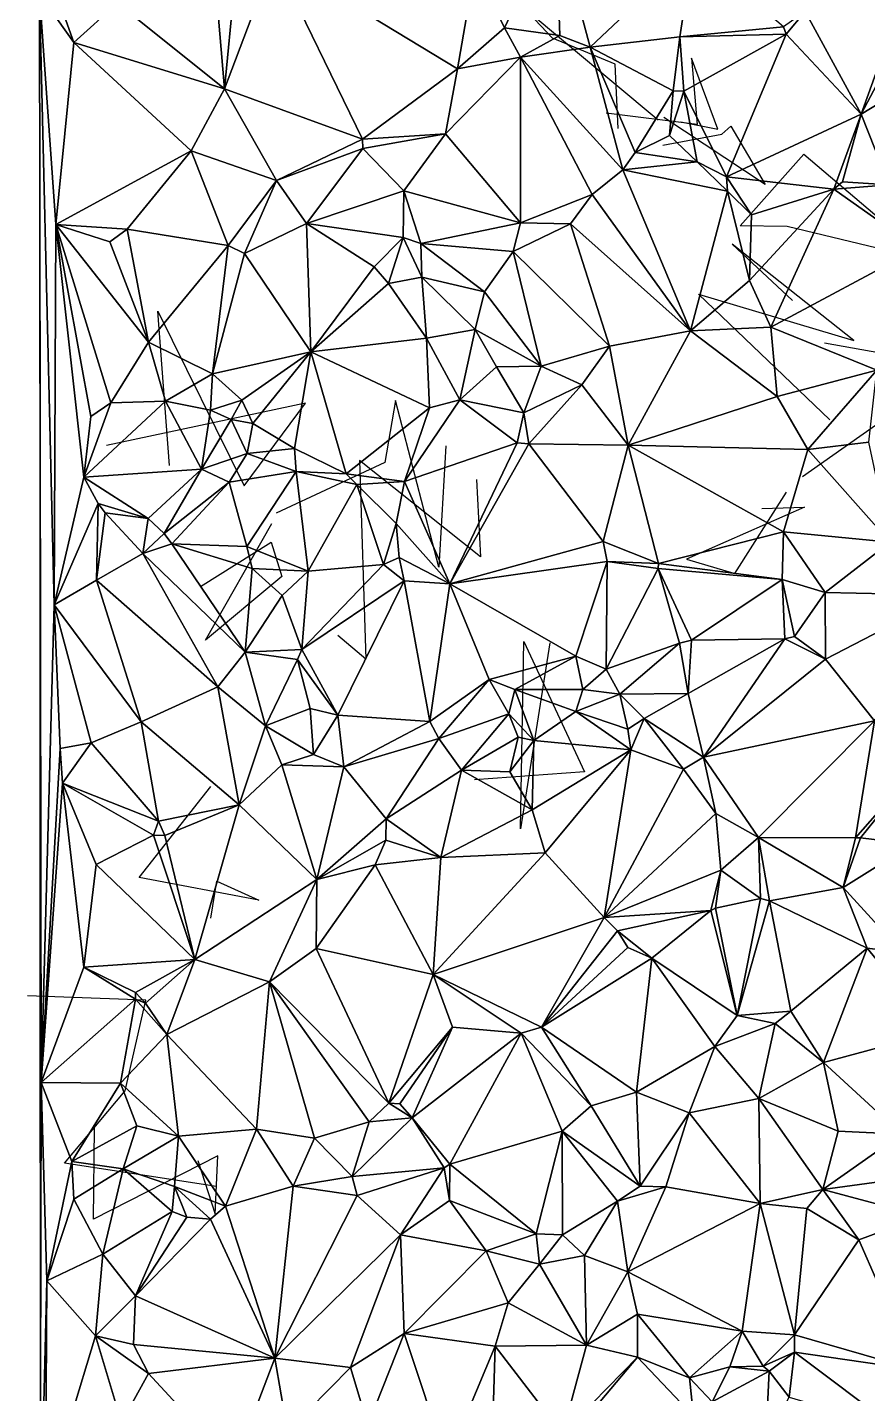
# Model space of a CAD drawing. Header units: metres. Extents: x -15.7 to 15.6, y -15.5 to 15.7.
# Drawn here: x -15.11 to -7.05, y -4.94 to 8.16 of the extents above; entities that cross this region are included whole.
import ezdxf

# ---------------------------------------------------------------- set-up
doc = ezdxf.new("R2010")
doc.units = ezdxf.units.M
doc.layers.add('CRACKS', color=1, linetype='Continuous')
doc.layers.add('STREET_MESH', color=7, linetype='Continuous')

msp = doc.modelspace()

# ---------------------------------------------------------------- linework, layer by layer
at = {"layer": 'CRACKS'}
for points in [[(-9.445, 7.195, 0.1), (-9.474, 7.812, 0.1), (-10.074, 8.061, 0.1), (-10.354, 8.359, 0.1), (-9.06, 7.276, 0.1)], [(-8.844, 7.259, 0.1), (-8.489, 7.188, 0.1), (-8.741, 7.868, 0.1), (-8.685, 7.234, 0.1), (-9.56, 7.342, 0.1)], [(-9.016, 7.033, 0.1), (-8.449, 7.139, 0.1), (-8.364, 7.216, 0.1), (-8.033, 6.656, 0.1), (-9.007, 7.301, 0.1)], [(-6.959, 6.048, 0.1), (-7.822, 6.255, 0.1), (-8.275, 6.261, 0.1), (-7.661, 6.947, 0.1), (-6.493, 5.954, 0.1)], [(-7.413, 4.4, 0.1), (-8.673, 5.607, 0.1), (-7.182, 5.162, 0.1), (-8.351, 6.086, 0.1), (-7.771, 5.545, 0.1)], [(-13.75, 3.963, 0.1), (-13.862, 5.442, 0.1), (-13.031, 3.769, 0.1), (-12.443, 4.561, 0.1), (-14.354, 4.154, 0.1)], [(-7.464, 5.14, 0.1), (-6.174, 4.91, 0.1), (-6.075, 3.669, 0.1), (-6.165, 4.916, 0.1), (-7.674, 3.854, 0.1)], [(-11.098, 4.15, 0.1), (-11.166, 2.987, 0.1), (-11.58, 4.586, 0.1), (-11.684, 3.991, 0.1), (-12.727, 3.505, 0.1)], [(-10.802, 3.828, 0.1), (-10.766, 3.087, 0.1), (-11.925, 4.009, 0.1), (-11.865, 2.107, 0.1), (-12.135, 2.334, 0.1)], [(-8.065, 3.551, 0.1), (-7.655, 3.564, 0.1), (-8.789, 3.063, 0.1), (-8.325, 2.928, 0.1), (-7.83, 3.708, 0.1)], [(-13.452, 2.802, 0.1), (-12.775, 3.227, 0.1), (-12.67, 2.897, 0.1), (-13.403, 2.288, 0.1), (-12.768, 3.406, 0.1)], [(-10.101, 2.262, 0.1), (-10.381, 0.478, 0.1), (-10.349, 2.275, 0.1), (-9.768, 1.026, 0.1), (-10.824, 0.948, 0.1)], [(-13.351, -0.378, 0.1), (-13.296, -0.023, 0.1), (-12.891, -0.204, 0.1), (-14.039, 0.011, 0.1), (-13.351, 0.884, 0.1)], [(-13.298, -2.951, 0.1), (-14.757, -2.727, 0.1), (-14.174, -2.034, 0.1), (-13.977, -1.166, 0.1), (-15.113, -1.124, 0.1)], [(-13.477, -2.702, 0.1), (-13.311, -3.217, 0.1), (-13.285, -2.656, 0.1), (-14.479, -3.264, 0.1), (-14.47, -2.388, 0.1)]]:
    msp.add_polyline3d(points, dxfattribs=at)
at = {"layer": 'STREET_MESH'}
for points in [[(-10.534, 8.159), (-10.041, 9.203), (-10.816, 8.749)], [(-10.004, 8.087), (-10.041, 9.203), (-10.534, 8.159)], [(-10.041, 9.203), (-9.712, 7.973), (-8.724, 8.909)], [(-10.004, 8.087), (-9.712, 7.973), (-10.041, 9.203)], [(-13.221, 7.576), (-11.896, 7.091), (-12.745, 8.834)], [(-13.128, 8.538), (-13.221, 7.576), (-12.745, 8.834)], [(-10.987, 7.765), (-10.816, 8.749), (-12.745, 8.834)], [(-11.896, 7.091), (-10.987, 7.765), (-12.745, 8.834)], [(-9.712, 7.973), (-8.853, 8.072), (-8.724, 8.909)], [(-8.853, 8.072), (-7.859, 8.169), (-8.724, 8.909)], [(-10.987, 7.765), (-10.534, 8.159), (-10.816, 8.749)], [(-14.668, 8.02), (-14.87, 8.584), (-14.996, 8.487)], [(-14.87, 8.584), (-14.668, 8.02), (-14.248, 8.395)], [(-13.128, 8.538), (-13.299, 8.482), (-13.221, 7.576)], [(-14.99, -6.464), (-14.98, -1.955), (-14.996, 8.487)], [(-14.98, -1.955), (-14.857, 2.625), (-14.996, 8.487)], [(-14.857, 2.625), (-14.84, 6.274), (-14.996, 8.487)], [(-14.84, 6.274), (-14.668, 8.02), (-14.996, 8.487)], [(-14.668, 8.02), (-13.221, 7.576), (-14.248, 8.395)], [(-13.221, 7.576), (-13.299, 8.482), (-14.248, 8.395)], [(-6.7, 8.478), (-7.651, 8.317), (-7.113, 7.332)], [(-6.542, 8.408), (-6.7, 8.478), (-7.113, 7.332)], [(-6.542, 8.408), (-7.113, 7.332), (-6.142, 7.92)], [(-7.833, 8.099), (-7.651, 8.317), (-7.859, 8.169)], [(-7.651, 8.317), (-7.833, 8.099), (-7.113, 7.332)], [(-10.534, 8.159), (-10.987, 7.765), (-10.38, 7.877)], [(-10.004, 8.087), (-10.534, 8.159), (-10.38, 7.877)], [(-8.853, 8.072), (-7.833, 8.099), (-7.859, 8.169)], [(-13.54, 6.981), (-14.668, 8.02), (-14.84, 6.274)], [(-13.54, 6.981), (-13.221, 7.576), (-14.668, 8.02)], [(-9.712, 7.973), (-10.004, 8.087), (-10.38, 7.877)], [(-9.712, 7.973), (-8.915, 7.556), (-8.853, 8.072)], [(-8.915, 7.556), (-8.813, 7.552), (-8.853, 8.072)], [(-8.813, 7.552), (-7.833, 8.099), (-8.853, 8.072)], [(-7.833, 8.099), (-8.813, 7.552), (-8.405, 6.73)], [(-7.113, 7.332), (-7.833, 8.099), (-8.405, 6.73)], [(-11.101, 7.142), (-10.382, 6.291), (-10.38, 7.877)], [(-10.987, 7.765), (-11.101, 7.142), (-10.38, 7.877)], [(-10.382, 6.291), (-9.695, 6.56), (-10.38, 7.877)], [(-9.4, 6.797), (-9.712, 7.973), (-10.38, 7.877)], [(-9.695, 6.56), (-9.4, 6.797), (-10.38, 7.877)], [(-9.712, 7.973), (-9.4, 6.797), (-9.282, 6.964)], [(-8.915, 7.556), (-9.712, 7.973), (-9.282, 6.964)], [(-7.113, 7.332), (-6.845, 6.654), (-6.142, 7.92)], [(-11.101, 7.142), (-10.987, 7.765), (-11.896, 7.091)], [(-13.54, 6.981), (-12.723, 6.694), (-13.221, 7.576)], [(-12.723, 6.694), (-11.896, 7.091), (-13.221, 7.576)], [(-8.915, 7.556), (-9.282, 6.964), (-8.952, 7.126)], [(-8.813, 7.552), (-8.915, 7.556), (-8.952, 7.126)], [(-8.687, 6.874), (-8.813, 7.552), (-8.952, 7.126)], [(-8.813, 7.552), (-8.687, 6.874), (-8.405, 6.73)], [(-7.374, 6.613), (-7.113, 7.332), (-8.405, 6.73)], [(-7.113, 7.332), (-7.374, 6.613), (-7.29, 6.682)], [(-6.845, 6.654), (-7.113, 7.332), (-7.29, 6.682)], [(-11.893, 7.002), (-11.896, 7.091), (-12.723, 6.694)], [(-11.893, 7.002), (-11.101, 7.142), (-11.896, 7.091)], [(-11.893, 7.002), (-11.499, 6.596), (-11.101, 7.142)], [(-11.499, 6.596), (-10.382, 6.291), (-11.101, 7.142)], [(-9.282, 6.964), (-8.687, 6.874), (-8.952, 7.126)], [(-14.156, 6.23), (-13.54, 6.981), (-14.84, 6.274)], [(-13.54, 6.981), (-14.156, 6.23), (-13.185, 6.071)], [(-12.723, 6.694), (-13.54, 6.981), (-13.185, 6.071)], [(-11.893, 7.002), (-12.723, 6.694), (-12.434, 6.284)], [(-11.499, 6.596), (-11.893, 7.002), (-12.434, 6.284)], [(-9.4, 6.797), (-8.687, 6.874), (-9.282, 6.964)], [(-8.687, 6.874), (-9.4, 6.797), (-8.396, 6.592)], [(-8.687, 6.874), (-8.396, 6.592), (-8.405, 6.73)], [(-13.03, 5.996), (-12.723, 6.694), (-13.185, 6.071)], [(-12.723, 6.694), (-13.03, 5.996), (-12.434, 6.284)], [(-8.751, 5.254), (-9.4, 6.797), (-9.695, 6.56)], [(-8.396, 6.592), (-9.4, 6.797), (-8.751, 5.254)], [(-8.165, 6.367), (-7.374, 6.613), (-8.405, 6.73)], [(-8.396, 6.592), (-8.165, 6.367), (-8.405, 6.73)], [(-11.508, 6.15), (-11.499, 6.596), (-12.434, 6.284)], [(-11.499, 6.596), (-11.508, 6.15), (-11.337, 6.093)], [(-10.382, 6.291), (-11.499, 6.596), (-11.337, 6.093)], [(-10.382, 6.291), (-9.9, 6.279), (-9.695, 6.56)], [(-9.9, 6.279), (-8.751, 5.254), (-9.695, 6.56)], [(-8.396, 6.592), (-8.751, 5.254), (-8.183, 5.737)], [(-8.165, 6.367), (-8.396, 6.592), (-8.183, 5.737)], [(-7.374, 6.613), (-8.165, 6.367), (-8.183, 5.737)], [(-7.978, 5.288), (-7.374, 6.613), (-8.183, 5.737)], [(-7.374, 6.613), (-7.978, 5.288), (-6.568, 6.044)], [(-7.374, 6.613), (-6.845, 6.654), (-7.29, 6.682)], [(-6.845, 6.654), (-7.374, 6.613), (-6.568, 6.044)], [(-10.452, 6.015), (-10.382, 6.291), (-11.337, 6.093)], [(-9.9, 6.279), (-10.382, 6.291), (-10.452, 6.015)], [(-14.857, 2.625), (-14.57, 3.852), (-14.84, 6.274)], [(-14.32, 6.108), (-14.156, 6.23), (-14.84, 6.274)], [(-14.57, 3.852), (-14.503, 4.432), (-14.84, 6.274)], [(-14.503, 4.432), (-14.312, 4.563), (-14.84, 6.274)], [(-13.951, 5.144), (-14.32, 6.108), (-14.84, 6.274)], [(-14.312, 4.563), (-13.951, 5.144), (-14.84, 6.274)], [(-14.32, 6.108), (-13.951, 5.144), (-14.156, 6.23)], [(-14.156, 6.23), (-13.951, 5.144), (-13.185, 6.071)], [(-13.03, 5.996), (-12.394, 5.052), (-12.434, 6.284)], [(-12.394, 5.052), (-11.784, 5.868), (-12.434, 6.284)], [(-11.784, 5.868), (-11.508, 6.15), (-12.434, 6.284)], [(-9.9, 6.279), (-10.452, 6.015), (-9.527, 5.107)], [(-8.751, 5.254), (-9.9, 6.279), (-9.527, 5.107)], [(-13.951, 5.144), (-13.335, 4.842), (-13.185, 6.071)], [(-13.335, 4.842), (-13.03, 5.996), (-13.185, 6.071)], [(-11.784, 5.868), (-11.647, 5.709), (-11.508, 6.15)], [(-11.647, 5.709), (-11.327, 5.768), (-11.508, 6.15)], [(-11.508, 6.15), (-11.327, 5.768), (-11.337, 6.093)], [(-10.727, 5.628), (-10.452, 6.015), (-11.337, 6.093)], [(-11.327, 5.768), (-10.727, 5.628), (-11.337, 6.093)], [(-7.978, 5.288), (-6.961, 4.877), (-6.568, 6.044)], [(-13.03, 5.996), (-13.335, 4.842), (-12.394, 5.052)], [(-10.452, 6.015), (-10.727, 5.628), (-10.183, 4.916)], [(-10.452, 6.015), (-10.183, 4.916), (-9.527, 5.107)], [(-11.647, 5.709), (-11.784, 5.868), (-12.394, 5.052)], [(-11.327, 5.768), (-11.647, 5.709), (-11.282, 5.184)], [(-10.816, 5.268), (-11.327, 5.768), (-11.282, 5.184)], [(-10.816, 5.268), (-10.727, 5.628), (-11.327, 5.768)], [(-11.282, 5.184), (-11.647, 5.709), (-12.394, 5.052)], [(-8.751, 5.254), (-7.978, 5.288), (-8.183, 5.737)], [(-10.727, 5.628), (-10.816, 5.268), (-10.183, 4.916)], [(-10.816, 5.268), (-11.282, 5.184), (-10.963, 4.592)], [(-10.61, 4.909), (-10.816, 5.268), (-10.963, 4.592)], [(-10.816, 5.268), (-10.61, 4.909), (-10.183, 4.916)], [(-9.349, 4.159), (-8.751, 5.254), (-9.527, 5.107)], [(-8.751, 5.254), (-9.349, 4.159), (-7.92, 4.623)], [(-7.978, 5.288), (-8.751, 5.254), (-7.92, 4.623)], [(-6.961, 4.877), (-7.978, 5.288), (-7.92, 4.623)], [(-13.786, 4.581), (-13.951, 5.144), (-14.312, 4.563)], [(-13.335, 4.842), (-13.951, 5.144), (-13.786, 4.581)], [(-11.282, 5.184), (-12.394, 5.052), (-11.254, 4.516)], [(-11.282, 5.184), (-11.254, 4.516), (-10.963, 4.592)], [(-13.335, 4.842), (-13.054, 4.589), (-12.394, 5.052)], [(-13.054, 4.589), (-12.949, 4.365), (-12.394, 5.052)], [(-12.949, 4.365), (-12.551, 4.125), (-12.394, 5.052)], [(-12.551, 4.125), (-12.054, 3.882), (-12.394, 5.052)], [(-12.394, 5.052), (-12.054, 3.882), (-11.254, 4.516)], [(-10.183, 4.916), (-9.792, 4.736), (-9.527, 5.107)], [(-9.792, 4.736), (-9.349, 4.159), (-9.527, 5.107)], [(-10.348, 4.469), (-10.61, 4.909), (-10.963, 4.592)], [(-10.61, 4.909), (-10.348, 4.469), (-10.183, 4.916)], [(-10.348, 4.469), (-9.792, 4.736), (-10.183, 4.916)], [(-7.624, 4.116), (-6.961, 4.877), (-7.92, 4.623)], [(-7.624, 4.116), (-7.04, 4.185), (-6.961, 4.877)], [(-13.357, 4.493), (-13.335, 4.842), (-13.786, 4.581)], [(-13.335, 4.842), (-13.357, 4.493), (-13.054, 4.589)], [(-9.792, 4.736), (-10.348, 4.469), (-10.302, 4.171)], [(-9.792, 4.736), (-10.302, 4.171), (-9.349, 4.159)], [(-13.357, 4.493), (-13.158, 4.405), (-13.054, 4.589)], [(-13.054, 4.589), (-13.158, 4.405), (-12.949, 4.365)], [(-11.254, 4.516), (-11.495, 3.809), (-10.963, 4.592)], [(-11.495, 3.809), (-10.412, 4.179), (-10.963, 4.592)], [(-10.412, 4.179), (-10.348, 4.469), (-10.963, 4.592)], [(-9.349, 4.159), (-7.624, 4.116), (-7.92, 4.623)], [(-13.786, 4.581), (-14.57, 3.852), (-13.442, 3.928)], [(-13.786, 4.581), (-14.312, 4.563), (-14.57, 3.852)], [(-14.312, 4.563), (-14.503, 4.432), (-14.57, 3.852)], [(-13.357, 4.493), (-13.786, 4.581), (-13.442, 3.928)], [(-13.158, 4.405), (-13.357, 4.493), (-13.442, 3.928)], [(-12.054, 3.882), (-11.495, 3.809), (-11.254, 4.516)], [(-10.302, 4.171), (-10.348, 4.469), (-10.412, 4.179)], [(-13.158, 4.405), (-13.442, 3.928), (-13.004, 4.078)], [(-12.949, 4.365), (-13.158, 4.405), (-13.004, 4.078)], [(-12.551, 4.125), (-12.949, 4.365), (-13.004, 4.078)], [(-13.442, 3.928), (-13.178, 3.804), (-13.004, 4.078)], [(-13.178, 3.804), (-12.534, 3.906), (-13.004, 4.078)], [(-12.534, 3.906), (-12.551, 4.125), (-13.004, 4.078)], [(-12.534, 3.906), (-12.054, 3.882), (-12.551, 4.125)], [(-10.412, 4.179), (-11.495, 3.809), (-11.058, 2.829)], [(-10.302, 4.171), (-10.412, 4.179), (-11.058, 2.829)], [(-9.588, 3.235), (-10.302, 4.171), (-11.058, 2.829)], [(-10.302, 4.171), (-9.588, 3.235), (-9.349, 4.159)], [(-9.588, 3.235), (-9.058, 3.022), (-9.349, 4.159)], [(-9.349, 4.159), (-9.058, 3.022), (-7.858, 3.328)], [(-7.624, 4.116), (-9.349, 4.159), (-7.858, 3.328)], [(-6.835, 3.226), (-7.624, 4.116), (-7.858, 3.328)], [(-7.04, 4.185), (-7.624, 4.116), (-6.835, 3.226)], [(-14.435, 3.598), (-14.57, 3.852), (-14.857, 2.625)], [(-13.442, 3.928), (-14.57, 3.852), (-13.953, 3.454)], [(-14.57, 3.852), (-14.435, 3.598), (-13.953, 3.454)], [(-13.799, 3.309), (-13.442, 3.928), (-13.953, 3.454)], [(-13.442, 3.928), (-13.799, 3.309), (-13.178, 3.804)], [(-13.178, 3.804), (-13.799, 3.309), (-13.727, 3.211)], [(-13.008, 3.185), (-13.178, 3.804), (-13.727, 3.211)], [(-12.534, 3.906), (-13.178, 3.804), (-13.008, 3.185)], [(-12.534, 3.906), (-13.008, 3.185), (-12.417, 2.95)], [(-11.95, 3.781), (-12.534, 3.906), (-12.417, 2.95)], [(-12.054, 3.882), (-12.534, 3.906), (-11.95, 3.781)], [(-11.495, 3.809), (-12.054, 3.882), (-11.95, 3.781)], [(-11.574, 3.405), (-11.495, 3.809), (-11.95, 3.781)], [(-11.495, 3.809), (-11.574, 3.405), (-11.058, 2.829)], [(-11.696, 3.014), (-11.95, 3.781), (-12.417, 2.95)], [(-11.696, 3.014), (-11.574, 3.405), (-11.95, 3.781)], [(-14.448, 2.863), (-14.435, 3.598), (-14.857, 2.625)], [(-14.448, 2.863), (-14.367, 3.51), (-14.435, 3.598)], [(-14.435, 3.598), (-14.367, 3.51), (-13.953, 3.454)], [(-14.367, 3.51), (-14.448, 2.863), (-14.004, 3.12)], [(-13.953, 3.454), (-14.367, 3.51), (-14.004, 3.12)], [(-13.799, 3.309), (-13.953, 3.454), (-14.004, 3.12)], [(-13.799, 3.309), (-14.004, 3.12), (-13.727, 3.211)], [(-11.544, 3.081), (-11.574, 3.405), (-11.696, 3.014)], [(-11.574, 3.405), (-11.544, 3.081), (-11.058, 2.829)], [(-7.858, 3.328), (-9.058, 3.022), (-7.869, 2.871)], [(-7.458, 2.745), (-7.858, 3.328), (-7.869, 2.871)], [(-6.835, 3.226), (-7.858, 3.328), (-7.458, 2.745)], [(-14.004, 3.12), (-13.023, 2.173), (-13.727, 3.211)], [(-13.023, 2.173), (-12.957, 2.975), (-13.727, 3.211)], [(-12.957, 2.975), (-13.008, 3.185), (-13.727, 3.211)], [(-13.008, 3.185), (-12.957, 2.975), (-12.417, 2.95)], [(-9.549, 3.041), (-9.588, 3.235), (-11.058, 2.829)], [(-9.058, 3.022), (-9.588, 3.235), (-9.549, 3.041)], [(-6.267, 2.718), (-6.835, 3.226), (-7.458, 2.745)], [(-14.004, 3.12), (-14.448, 2.863), (-13.284, 1.839)], [(-13.023, 2.173), (-14.004, 3.12), (-13.284, 1.839)], [(-12.479, 2.197), (-11.696, 3.014), (-12.417, 2.95)], [(-11.696, 3.014), (-12.479, 2.197), (-11.496, 2.858)], [(-11.544, 3.081), (-11.696, 3.014), (-11.496, 2.858)], [(-11.544, 3.081), (-11.496, 2.858), (-11.058, 2.829)], [(-9.851, 2.133), (-9.549, 3.041), (-11.058, 2.829)], [(-9.851, 2.133), (-9.558, 2.011), (-9.549, 3.041)], [(-9.558, 2.011), (-9.059, 2.976), (-9.549, 3.041)], [(-9.059, 2.976), (-9.058, 3.022), (-9.549, 3.041)], [(-9.058, 3.022), (-9.059, 2.976), (-7.869, 2.871)], [(-12.668, 2.717), (-12.957, 2.975), (-13.023, 2.173)], [(-12.957, 2.975), (-12.668, 2.717), (-12.417, 2.95)], [(-12.668, 2.717), (-12.479, 2.197), (-12.417, 2.95)], [(-9.558, 2.011), (-8.856, 2.258), (-9.059, 2.976)], [(-9.059, 2.976), (-8.742, 2.287), (-7.869, 2.871)], [(-8.856, 2.258), (-8.742, 2.287), (-9.059, 2.976)], [(-14.021, 1.503), (-14.448, 2.863), (-14.857, 2.625)], [(-14.448, 2.863), (-14.021, 1.503), (-13.284, 1.839)], [(-11.496, 2.858), (-12.479, 2.197), (-12.134, 1.567)], [(-11.251, 1.509), (-11.496, 2.858), (-12.134, 1.567)], [(-11.496, 2.858), (-11.251, 1.509), (-11.058, 2.829)], [(-11.251, 1.509), (-10.683, 1.912), (-11.058, 2.829)], [(-10.683, 1.912), (-9.851, 2.133), (-11.058, 2.829)], [(-8.742, 2.287), (-7.844, 2.301), (-7.869, 2.871)], [(-7.752, 2.323), (-7.458, 2.745), (-7.869, 2.871)], [(-7.844, 2.301), (-7.752, 2.323), (-7.869, 2.871)], [(-14.798, 1.25), (-14.857, 2.625), (-14.98, -1.955)], [(-14.798, 1.25), (-14.502, 1.302), (-14.857, 2.625)], [(-14.502, 1.302), (-14.021, 1.503), (-14.857, 2.625)], [(-12.479, 2.197), (-12.668, 2.717), (-13.023, 2.173)], [(-7.752, 2.323), (-7.454, 2.106), (-7.458, 2.745)], [(-7.454, 2.106), (-6.267, 2.718), (-7.458, 2.745)], [(-6.984, 1.514), (-6.267, 2.718), (-7.454, 2.106)], [(-8.856, 2.258), (-9.558, 2.011), (-9.429, 1.77)], [(-8.772, 1.775), (-8.856, 2.258), (-9.429, 1.77)], [(-8.742, 2.287), (-8.856, 2.258), (-8.772, 1.775)], [(-7.844, 2.301), (-8.772, 1.775), (-8.624, 1.165)], [(-8.742, 2.287), (-8.772, 1.775), (-7.844, 2.301)], [(-7.844, 2.301), (-8.624, 1.165), (-7.454, 2.106)], [(-7.752, 2.323), (-7.844, 2.301), (-7.454, 2.106)], [(-12.828, 1.466), (-13.023, 2.173), (-13.284, 1.839)], [(-12.521, 2.102), (-12.479, 2.197), (-13.023, 2.173)], [(-12.828, 1.466), (-12.521, 2.102), (-13.023, 2.173)], [(-12.399, 1.633), (-12.521, 2.102), (-12.828, 1.466)], [(-12.479, 2.197), (-12.521, 2.102), (-12.134, 1.567)], [(-12.521, 2.102), (-12.399, 1.633), (-12.134, 1.567)], [(-10.683, 1.912), (-10.436, 1.815), (-9.851, 2.133)], [(-10.436, 1.815), (-9.784, 1.816), (-9.851, 2.133)], [(-9.784, 1.816), (-9.558, 2.011), (-9.851, 2.133)], [(-8.624, 1.165), (-6.984, 1.514), (-7.454, 2.106)], [(-9.558, 2.011), (-9.784, 1.816), (-9.429, 1.77)], [(-14.021, 1.503), (-13.08, 0.708), (-13.284, 1.839)], [(-13.08, 0.708), (-12.828, 1.466), (-13.284, 1.839)], [(-11.165, 1.344), (-10.683, 1.912), (-11.251, 1.509)], [(-10.683, 1.912), (-11.165, 1.344), (-10.492, 1.58)], [(-10.436, 1.815), (-10.683, 1.912), (-10.492, 1.58)], [(-10.254, 1.325), (-10.436, 1.815), (-10.492, 1.58)], [(-9.784, 1.816), (-10.436, 1.815), (-9.851, 1.603)], [(-9.851, 1.603), (-10.436, 1.815), (-10.254, 1.325)], [(-9.429, 1.77), (-9.784, 1.816), (-9.851, 1.603)], [(-9.429, 1.77), (-9.851, 1.603), (-9.351, 1.433)], [(-9.195, 1.535), (-8.772, 1.775), (-9.429, 1.77)], [(-9.195, 1.535), (-9.429, 1.77), (-9.351, 1.433)], [(-8.772, 1.775), (-9.195, 1.535), (-8.624, 1.165)], [(-12.366, 1.191), (-12.399, 1.633), (-12.828, 1.466)], [(-12.399, 1.633), (-12.366, 1.191), (-12.134, 1.567)], [(-11.165, 1.344), (-10.948, 1.041), (-10.492, 1.58)], [(-10.948, 1.041), (-10.404, 1.357), (-10.492, 1.58)], [(-10.404, 1.357), (-10.254, 1.325), (-10.492, 1.58)], [(-9.324, 1.235), (-9.851, 1.603), (-10.254, 1.325)], [(-9.851, 1.603), (-9.324, 1.235), (-9.351, 1.433)], [(-14.502, 1.302), (-13.855, 0.551), (-14.021, 1.503)], [(-13.855, 0.551), (-13.08, 0.708), (-14.021, 1.503)], [(-12.67, 1.092), (-12.828, 1.466), (-13.08, 0.708)], [(-12.67, 1.092), (-12.366, 1.191), (-12.828, 1.466)], [(-12.366, 1.191), (-12.077, 1.073), (-12.134, 1.567)], [(-12.077, 1.073), (-11.251, 1.509), (-12.134, 1.567)], [(-12.077, 1.073), (-11.165, 1.344), (-11.251, 1.509)], [(-9.324, 1.235), (-9.195, 1.535), (-9.351, 1.433)], [(-8.817, 1.051), (-9.195, 1.535), (-9.324, 1.235)], [(-9.195, 1.535), (-8.817, 1.051), (-8.624, 1.165)], [(-8.624, 1.165), (-8.099, 0.396), (-6.984, 1.514)], [(-8.099, 0.396), (-7.166, 0.393), (-6.984, 1.514)], [(-7.166, 0.393), (-6.582, 1.058), (-6.984, 1.514)], [(-11.165, 1.344), (-12.077, 1.073), (-11.671, 0.575)], [(-10.948, 1.041), (-11.165, 1.344), (-11.671, 0.575)], [(-10.404, 1.357), (-10.948, 1.041), (-10.485, 1.024)], [(-10.404, 1.357), (-10.485, 1.024), (-10.254, 1.325)], [(-10.485, 1.024), (-10.268, 0.66), (-10.254, 1.325)], [(-10.268, 0.66), (-9.324, 1.235), (-10.254, 1.325)], [(-14.776, 0.917), (-14.798, 1.25), (-14.98, -1.955)], [(-14.776, 0.917), (-14.502, 1.302), (-14.798, 1.25)], [(-14.776, 0.917), (-13.855, 0.551), (-14.502, 1.302)], [(-12.366, 1.191), (-12.67, 1.092), (-12.077, 1.073)], [(-9.324, 1.235), (-10.268, 0.66), (-10.143, 0.248)], [(-9.577, -0.373), (-9.324, 1.235), (-10.143, 0.248)], [(-8.817, 1.051), (-9.324, 1.235), (-9.577, -0.373)], [(-12.67, 1.092), (-13.08, 0.708), (-12.334, -0.006)], [(-12.077, 1.073), (-12.67, 1.092), (-12.334, -0.006)], [(-11.671, 0.575), (-12.077, 1.073), (-12.334, -0.006)], [(-8.508, 0.625), (-8.817, 1.051), (-9.577, -0.373)], [(-8.624, 1.165), (-8.817, 1.051), (-8.508, 0.625)], [(-8.099, 0.396), (-8.624, 1.165), (-8.508, 0.625)], [(-6.582, 1.058), (-7.166, 0.393), (-7.12, 0.391)], [(-6.619, 0.333), (-6.582, 1.058), (-7.12, 0.391)], [(-10.948, 1.041), (-11.671, 0.575), (-11.146, 0.205)], [(-10.268, 0.66), (-10.948, 1.041), (-11.146, 0.205)], [(-10.948, 1.041), (-10.268, 0.66), (-10.485, 1.024)], [(-14.572, -0.848), (-14.776, 0.917), (-14.98, -1.955)], [(-13.901, 0.417), (-14.776, 0.917), (-14.454, 0.136)], [(-14.776, 0.917), (-13.901, 0.417), (-13.855, 0.551)], [(-14.454, 0.136), (-14.776, 0.917), (-14.572, -0.848)], [(-13.08, 0.708), (-13.855, 0.551), (-13.793, 0.413)], [(-13.08, 0.708), (-13.793, 0.413), (-13.506, -0.776)], [(-12.334, -0.006), (-13.08, 0.708), (-13.506, -0.776)], [(-10.143, 0.248), (-10.268, 0.66), (-11.146, 0.205)], [(-13.855, 0.551), (-13.901, 0.417), (-13.793, 0.413)], [(-11.674, 0.371), (-11.671, 0.575), (-12.334, -0.006)], [(-11.671, 0.575), (-11.674, 0.371), (-11.146, 0.205)], [(-8.458, 0.082), (-8.508, 0.625), (-9.577, -0.373)], [(-8.458, 0.082), (-8.099, 0.396), (-8.508, 0.625)], [(-13.901, 0.417), (-14.454, 0.136), (-13.506, -0.776)], [(-13.793, 0.413), (-13.901, 0.417), (-13.506, -0.776)], [(-8.078, -0.189), (-8.099, 0.396), (-8.458, 0.082)], [(-8.099, 0.396), (-8.078, -0.189), (-7.991, -0.211)], [(-7.285, -0.083), (-8.099, 0.396), (-7.991, -0.211)], [(-8.099, 0.396), (-7.285, -0.083), (-7.166, 0.393)], [(-7.166, 0.393), (-7.285, -0.083), (-7.12, 0.391)], [(-11.777, 0.132), (-11.674, 0.371), (-12.334, -0.006)], [(-11.674, 0.371), (-11.777, 0.132), (-11.146, 0.205)], [(-7.285, -0.083), (-6.619, 0.333), (-7.12, 0.391)], [(-6.619, 0.333), (-7.285, -0.083), (-6.715, -0.706)], [(-14.454, 0.136), (-14.572, -0.848), (-13.506, -0.776)], [(-11.219, -0.919), (-11.777, 0.132), (-12.341, -0.67)], [(-11.777, 0.132), (-12.334, -0.006), (-12.341, -0.67)], [(-11.777, 0.132), (-11.219, -0.919), (-11.146, 0.205)], [(-11.219, -0.919), (-10.143, 0.248), (-11.146, 0.205)], [(-11.219, -0.919), (-9.577, -0.373), (-10.143, 0.248)], [(-8.458, 0.082), (-9.577, -0.373), (-8.555, -0.306)], [(-8.509, -0.283), (-8.458, 0.082), (-8.555, -0.306)], [(-8.078, -0.189), (-8.458, 0.082), (-8.509, -0.283)], [(-12.788, -0.989), (-12.334, -0.006), (-13.506, -0.776)], [(-12.334, -0.006), (-12.788, -0.989), (-12.341, -0.67)], [(-7.054, -0.667), (-7.285, -0.083), (-7.991, -0.211)], [(-6.715, -0.706), (-7.285, -0.083), (-7.054, -0.667)], [(-8.302, -1.31), (-8.078, -0.189), (-8.509, -0.283)], [(-8.078, -0.189), (-8.302, -1.31), (-7.991, -0.211)], [(-8.302, -1.31), (-7.788, -1.269), (-7.991, -0.211)], [(-7.788, -1.269), (-7.054, -0.667), (-7.991, -0.211)], [(-10.18, -1.422), (-9.577, -0.373), (-11.219, -0.919)], [(-10.18, -1.422), (-9.449, -0.499), (-9.577, -0.373)], [(-9.577, -0.373), (-9.449, -0.499), (-8.555, -0.306)], [(-9.449, -0.499), (-9.122, -0.762), (-8.555, -0.306)], [(-9.122, -0.762), (-8.302, -1.31), (-8.555, -0.306)], [(-8.302, -1.31), (-8.509, -0.283), (-8.555, -0.306)], [(-9.449, -0.499), (-10.18, -1.422), (-9.351, -0.659)], [(-9.122, -0.762), (-9.449, -0.499), (-9.351, -0.659)], [(-14.572, -0.848), (-14.076, -1.091), (-13.506, -0.776)], [(-14.076, -1.091), (-13.978, -1.193), (-13.506, -0.776)], [(-13.978, -1.193), (-13.774, -1.493), (-13.506, -0.776)], [(-13.774, -1.493), (-12.788, -0.989), (-13.506, -0.776)], [(-12.788, -0.989), (-11.646, -2.152), (-12.341, -0.67)], [(-11.646, -2.152), (-11.219, -0.919), (-12.341, -0.67)], [(-10.18, -1.422), (-9.122, -0.762), (-9.351, -0.659)], [(-9.122, -0.762), (-10.18, -1.422), (-9.268, -2.046)], [(-8.515, -1.609), (-9.122, -0.762), (-9.268, -2.046)], [(-8.302, -1.31), (-9.122, -0.762), (-8.515, -1.609)], [(-7.054, -0.667), (-7.788, -1.269), (-7.474, -1.762)], [(-6.397, -1.471), (-7.054, -0.667), (-7.474, -1.762)], [(-6.397, -1.471), (-6.715, -0.706), (-7.054, -0.667)], [(-14.075, -1.155), (-14.572, -0.848), (-14.98, -1.955)], [(-14.075, -1.155), (-14.076, -1.091), (-14.572, -0.848)], [(-12.788, -0.989), (-13.774, -1.493), (-12.915, -2.4)], [(-12.358, -2.487), (-12.788, -0.989), (-12.915, -2.4)], [(-12.788, -0.989), (-11.833, -2.331), (-11.646, -2.152)], [(-12.358, -2.487), (-11.833, -2.331), (-12.788, -0.989)], [(-11.219, -0.919), (-11.646, -2.152), (-11.033, -1.423)], [(-10.376, -1.481), (-11.219, -0.919), (-11.033, -1.423)], [(-10.18, -1.422), (-11.219, -0.919), (-10.376, -1.481)], [(-14.218, -1.962), (-14.075, -1.155), (-14.98, -1.955)], [(-14.075, -1.155), (-14.218, -1.962), (-13.774, -1.493)], [(-14.075, -1.155), (-13.978, -1.193), (-14.076, -1.091)], [(-13.978, -1.193), (-14.075, -1.155), (-13.774, -1.493)], [(-7.937, -1.389), (-8.302, -1.31), (-8.515, -1.609)], [(-8.302, -1.31), (-7.937, -1.389), (-7.788, -1.269)], [(-7.788, -1.269), (-7.937, -1.389), (-7.474, -1.762)], [(-11.646, -2.152), (-11.538, -2.159), (-11.033, -1.423)], [(-11.538, -2.159), (-11.421, -2.293), (-11.033, -1.423)], [(-11.421, -2.293), (-10.376, -1.481), (-11.033, -1.423)], [(-9.704, -2.177), (-10.18, -1.422), (-10.376, -1.481)], [(-10.18, -1.422), (-9.704, -2.177), (-9.268, -2.046)], [(-7.937, -1.389), (-8.515, -1.609), (-8.095, -2.106)], [(-7.937, -1.389), (-8.095, -2.106), (-7.474, -1.762)], [(-14.218, -1.962), (-13.662, -2.468), (-13.774, -1.493)], [(-13.774, -1.493), (-13.662, -2.468), (-12.915, -2.4)], [(-11.421, -2.293), (-11.06, -2.737), (-10.376, -1.481)], [(-11.06, -2.737), (-9.981, -2.422), (-10.376, -1.481)], [(-9.981, -2.422), (-9.704, -2.177), (-10.376, -1.481)], [(-6.725, -2.45), (-6.397, -1.471), (-7.474, -1.762)], [(-8.763, -2.244), (-8.515, -1.609), (-9.268, -2.046)], [(-8.515, -1.609), (-8.763, -2.244), (-8.095, -2.106)], [(-7.474, -1.762), (-8.095, -2.106), (-7.333, -2.42)], [(-6.725, -2.45), (-7.474, -1.762), (-7.333, -2.42)], [(-14.99, -6.464), (-14.925, -3.855), (-14.98, -1.955)], [(-14.925, -3.855), (-14.687, -2.71), (-14.98, -1.955)], [(-14.687, -2.71), (-14.218, -1.962), (-14.98, -1.955)], [(-14.063, -2.368), (-14.218, -1.962), (-14.687, -2.71)], [(-14.218, -1.962), (-14.063, -2.368), (-13.662, -2.468)], [(-9.704, -2.177), (-9.233, -2.948), (-9.268, -2.046)], [(-9.233, -2.948), (-8.763, -2.244), (-9.268, -2.046)], [(-11.833, -2.331), (-11.421, -2.293), (-11.646, -2.152)], [(-11.421, -2.293), (-11.538, -2.159), (-11.646, -2.152)], [(-9.981, -2.422), (-9.233, -2.948), (-9.704, -2.177)], [(-8.095, -2.106), (-8.763, -2.244), (-8.083, -3.115)], [(-8.095, -2.106), (-7.481, -2.98), (-7.333, -2.42)], [(-7.481, -2.98), (-8.095, -2.106), (-8.083, -3.115)], [(-11.995, -2.855), (-11.833, -2.331), (-12.358, -2.487)], [(-11.421, -2.293), (-11.833, -2.331), (-11.995, -2.855)], [(-11.113, -2.773), (-11.421, -2.293), (-11.995, -2.855)], [(-11.421, -2.293), (-11.113, -2.773), (-11.06, -2.737)], [(-9.233, -2.948), (-8.987, -2.953), (-8.763, -2.244)], [(-8.763, -2.244), (-8.987, -2.953), (-8.083, -3.115)], [(-14.193, -2.781), (-14.063, -2.368), (-14.687, -2.71)], [(-14.063, -2.368), (-14.193, -2.781), (-13.662, -2.468)], [(-14.193, -2.781), (-13.701, -2.951), (-13.662, -2.468)], [(-13.701, -2.951), (-13.212, -3.141), (-13.662, -2.468)], [(-13.662, -2.468), (-13.212, -3.141), (-12.915, -2.4)], [(-13.212, -3.141), (-12.563, -2.947), (-12.915, -2.4)], [(-12.563, -2.947), (-12.358, -2.487), (-12.915, -2.4)], [(-11.995, -2.855), (-12.358, -2.487), (-12.563, -2.947)], [(-10.232, -3.405), (-9.981, -2.422), (-11.06, -2.737)], [(-10.232, -3.405), (-9.979, -3.414), (-9.981, -2.422)], [(-9.979, -3.414), (-9.45, -3.093), (-9.981, -2.422)], [(-9.45, -3.093), (-9.233, -2.948), (-9.981, -2.422)], [(-7.481, -2.98), (-6.725, -2.45), (-7.333, -2.42)], [(-6.448, -2.841), (-6.725, -2.45), (-7.481, -2.98)], [(-14.668, -3.073), (-14.687, -2.71), (-14.925, -3.855)], [(-14.668, -3.073), (-14.193, -2.781), (-14.687, -2.71)], [(-11.113, -2.773), (-11.063, -3.084), (-11.06, -2.737)], [(-11.063, -3.084), (-10.232, -3.405), (-11.06, -2.737)], [(-14.668, -3.073), (-14.388, -3.6), (-14.193, -2.781)], [(-14.193, -2.781), (-14.388, -3.6), (-13.722, -3.19)], [(-13.701, -2.951), (-14.193, -2.781), (-13.722, -3.19)], [(-11.948, -3.037), (-11.995, -2.855), (-12.563, -2.947)], [(-11.948, -3.037), (-11.113, -2.773), (-11.995, -2.855)], [(-11.948, -3.037), (-11.534, -3.416), (-11.113, -2.773)], [(-11.113, -2.773), (-11.534, -3.416), (-11.063, -3.084)], [(-6.525, -3.236), (-6.448, -2.841), (-7.481, -2.98)], [(-13.584, -3.244), (-13.701, -2.951), (-13.722, -3.19)], [(-13.701, -2.951), (-13.357, -3.266), (-13.212, -3.141)], [(-13.584, -3.244), (-13.357, -3.266), (-13.701, -2.951)], [(-12.563, -2.947), (-13.212, -3.141), (-12.739, -4.598)], [(-11.948, -3.037), (-12.563, -2.947), (-12.739, -4.598)], [(-9.233, -2.948), (-9.45, -3.093), (-8.987, -2.953)], [(-8.987, -2.953), (-9.45, -3.093), (-9.35, -3.771)], [(-8.987, -2.953), (-9.35, -3.771), (-8.083, -3.115)], [(-7.634, -3.161), (-7.481, -2.98), (-8.083, -3.115)], [(-7.481, -2.98), (-7.634, -3.161), (-7.135, -3.464)], [(-6.525, -3.236), (-7.481, -2.98), (-7.135, -3.464)], [(-14.388, -3.6), (-14.668, -3.073), (-14.925, -3.855)], [(-13.212, -3.141), (-13.357, -3.266), (-12.739, -4.598)], [(-11.534, -3.416), (-11.948, -3.037), (-12.739, -4.598)], [(-11.063, -3.084), (-11.534, -3.416), (-10.71, -3.569)], [(-10.232, -3.405), (-11.063, -3.084), (-10.71, -3.569)], [(-9.768, -3.613), (-9.45, -3.093), (-9.979, -3.414)], [(-9.45, -3.093), (-9.768, -3.613), (-9.35, -3.771)], [(-8.083, -3.115), (-9.35, -3.771), (-8.255, -4.339)], [(-7.752, -4.375), (-8.083, -3.115), (-8.255, -4.339)], [(-7.752, -4.375), (-7.634, -3.161), (-8.083, -3.115)], [(-13.722, -3.19), (-14.388, -3.6), (-14.074, -4)], [(-13.584, -3.244), (-13.722, -3.19), (-14.074, -4)], [(-13.357, -3.266), (-13.584, -3.244), (-14.074, -4)], [(-13.357, -3.266), (-14.074, -4), (-12.739, -4.598)], [(-7.634, -3.161), (-7.752, -4.375), (-7.135, -3.464)], [(-6.587, -4.71), (-6.525, -3.236), (-7.135, -3.464)], [(-10.198, -3.697), (-10.232, -3.405), (-10.71, -3.569)], [(-9.979, -3.414), (-10.232, -3.405), (-10.198, -3.697)], [(-12.013, -4.688), (-11.534, -3.416), (-12.739, -4.598)], [(-11.496, -4.36), (-11.534, -3.416), (-12.013, -4.688)], [(-11.534, -3.416), (-11.496, -4.36), (-10.71, -3.569)], [(-9.768, -3.613), (-9.979, -3.414), (-10.198, -3.697)], [(-7.752, -4.375), (-6.587, -4.71), (-7.135, -3.464)], [(-14.458, -4.384), (-14.388, -3.6), (-14.925, -3.855)], [(-14.388, -3.6), (-14.458, -4.384), (-14.074, -4)], [(-11.496, -4.36), (-10.501, -4.068), (-10.71, -3.569)], [(-10.501, -4.068), (-10.198, -3.697), (-10.71, -3.569)], [(-9.749, -4.472), (-9.768, -3.613), (-10.198, -3.697)], [(-9.768, -3.613), (-9.749, -4.472), (-9.35, -3.771)], [(-10.501, -4.068), (-9.749, -4.472), (-10.198, -3.697)], [(-9.749, -4.472), (-9.26, -4.174), (-9.35, -3.771)], [(-9.35, -3.771), (-9.26, -4.174), (-8.255, -4.339)], [(-14.94, -5.97), (-14.925, -3.855), (-14.99, -6.464)], [(-14.94, -5.97), (-14.458, -4.384), (-14.925, -3.855)], [(-14.458, -4.384), (-14.096, -4.465), (-14.074, -4)], [(-14.074, -4), (-14.096, -4.465), (-12.739, -4.598)], [(-10.501, -4.068), (-11.496, -4.36), (-10.623, -4.483)], [(-9.749, -4.472), (-10.501, -4.068), (-10.623, -4.483)], [(-9.26, -4.174), (-9.749, -4.472), (-9.257, -4.587)], [(-9.26, -4.174), (-8.759, -4.786), (-8.255, -4.339)], [(-8.759, -4.786), (-9.26, -4.174), (-9.257, -4.587)], [(-14.94, -5.97), (-14.208, -5.216), (-14.458, -4.384)], [(-14.458, -4.384), (-14.208, -5.216), (-13.949, -4.744)], [(-14.096, -4.465), (-14.458, -4.384), (-13.949, -4.744)], [(-11.845, -5.239), (-11.496, -4.36), (-12.013, -4.688)], [(-11.496, -4.36), (-11.845, -5.239), (-11.087, -5.591)], [(-11.496, -4.36), (-11.087, -5.591), (-10.623, -4.483)], [(-8.759, -4.786), (-8.372, -4.681), (-8.255, -4.339)], [(-8.372, -4.681), (-8.053, -4.674), (-8.255, -4.339)], [(-8.053, -4.674), (-7.752, -4.375), (-8.255, -4.339)], [(-7.752, -4.375), (-8.053, -4.674), (-7.753, -4.541)], [(-7.752, -4.375), (-7.753, -4.541), (-6.587, -4.71)], [(-14.096, -4.465), (-13.949, -4.744), (-12.739, -4.598)], [(-11.087, -5.591), (-10.658, -5.631), (-10.623, -4.483)], [(-10.658, -5.631), (-9.979, -5.323), (-10.623, -4.483)], [(-9.979, -5.323), (-9.749, -4.472), (-10.623, -4.483)], [(-9.257, -4.587), (-9.749, -4.472), (-9.979, -5.323)], [(-8.053, -4.674), (-7.996, -4.722), (-7.753, -4.541)], [(-7.996, -4.722), (-7.804, -4.971), (-7.753, -4.541)], [(-7.804, -4.971), (-6.778, -5.273), (-7.753, -4.541)], [(-7.753, -4.541), (-6.778, -5.273), (-6.587, -4.71)], [(-13.949, -4.744), (-13.132, -5.631), (-12.739, -4.598)], [(-13.132, -5.631), (-12.617, -5.301), (-12.739, -4.598)], [(-12.617, -5.301), (-12.013, -4.688), (-12.739, -4.598)], [(-11.845, -5.239), (-12.013, -4.688), (-12.617, -5.301)], [(-9.257, -4.587), (-9.979, -5.323), (-9.923, -5.376)], [(-8.721, -5.155), (-9.257, -4.587), (-9.923, -5.376)], [(-8.759, -4.786), (-9.257, -4.587), (-8.721, -5.155)], [(-8.541, -5.016), (-8.372, -4.681), (-8.759, -4.786)], [(-8.541, -5.016), (-7.996, -4.722), (-8.372, -4.681)], [(-7.996, -4.722), (-8.053, -4.674), (-8.372, -4.681)], [(-14.208, -5.216), (-13.132, -5.631), (-13.949, -4.744)], [(-8.541, -5.016), (-8.759, -4.786), (-8.721, -5.155)], [(-7.996, -4.722), (-8.541, -5.016), (-8.026, -5.392)], [(-7.804, -4.971), (-7.996, -4.722), (-8.026, -5.392)]]:
    msp.add_3dface(points, dxfattribs=at)

doc.saveas('drawing.dxf')
